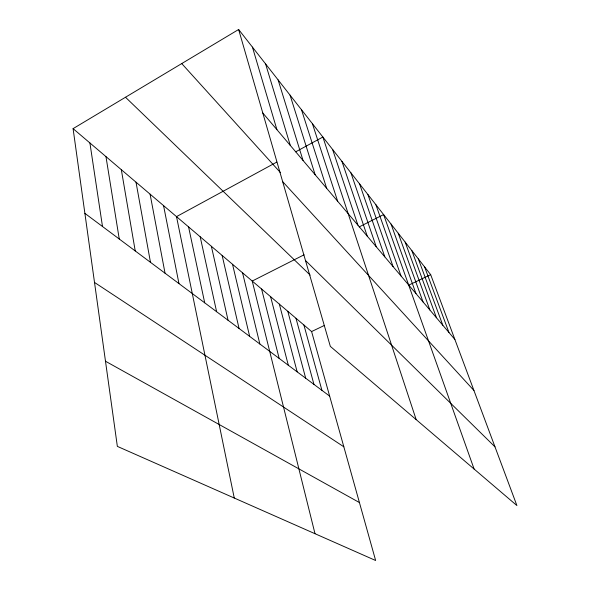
<?xml version="1.0" encoding="UTF-8"?>
<svg xmlns="http://www.w3.org/2000/svg" width="590" height="590" viewBox="0 0 590 590"><rect width="100%" height="100%" fill="white"/><g stroke="black" fill="none" stroke-linecap="round" stroke-linejoin="round"><path stroke-width="0.89" d="M73.086 128.642L311.594 331.558L375.638 560.5L117.351 446.379L73.086 128.642L238.633 29.5L430.678 274.66L516.914 505.564L330.334 346.382L238.633 29.5M276.784 162.095L176.506 216.626L234.267 498.041M295.686 151.822L322.878 137.035L416.171 419.608M304.071 254.806L252.225 281.046L315.001 533.707M359.14 226.944L383.603 214.568L474.102 469.035M311.594 331.558L324.22 325.518M408.383 285.309L430.678 274.66M105.492 361.235L359.428 502.555M94.511 282.433L343.83 446.792M84.894 213.359L329.655 396.119M125.5 97.254L310.178 275.11M305.48 260.492L494.981 446.844M282.662 181.639L473.947 390.506M181.735 63.573L280.493 172.656M262.808 113.022L454.883 339.471M424.608 266.916L448.953 332.48M418.347 258.914L442.817 325.245M411.864 250.639L436.46 317.759M405.16 242.084L429.881 309.993M398.228 233.234L423.06 301.955M391.045 224.067L415.979 293.606M375.889 204.715L401.001 275.95M367.88 194.494L393.065 266.592M359.568 183.881L384.813 256.864M350.932 172.855L376.221 246.731M341.949 161.395L367.26 236.17M332.605 149.462L357.923 225.159M312.412 123.686L337.672 201.286M301.49 109.74L326.668 188.313M290.066 95.152L315.134 174.721M278.111 79.893L303.031 160.443M265.581 63.897L290.302 145.442M252.439 47.119L276.917 129.653M303.909 325.016L321.926 390.344M295.981 318.268L313.946 384.385M287.795 311.306L305.694 378.227M279.336 304.116L297.154 371.848M270.604 296.681L288.318 365.254M261.569 288.997L279.166 358.425M242.549 272.809L259.858 344M232.526 264.283L249.659 336.381M222.135 255.448L239.061 328.475M211.368 246.281L228.057 320.259M200.187 236.774L216.611 311.712M188.571 226.892L204.701 302.818M163.563 205.615L178.962 283.598M150.081 194.14L165.038 273.2M136.01 182.17L150.472 262.329M121.319 169.677L135.228 250.942M105.964 156.616L119.254 239.016M89.909 142.95L102.49 226.501"/></g></svg>
